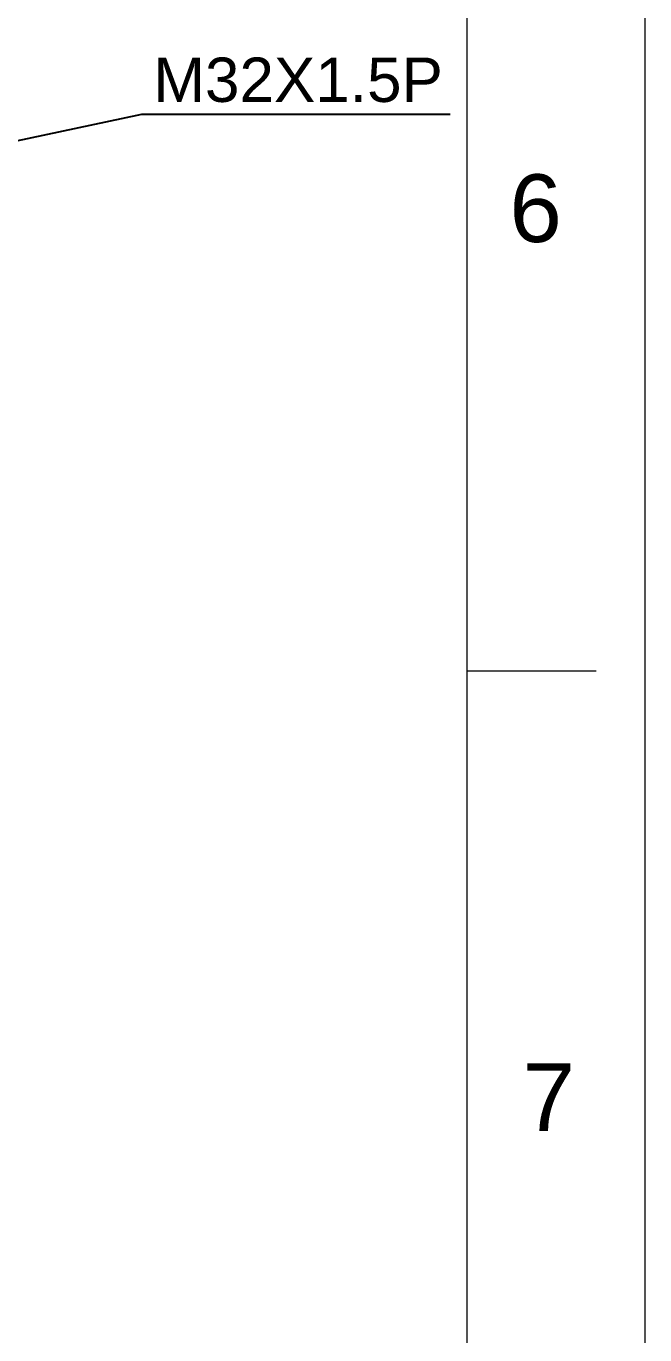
# Model space of a CAD drawing. Header units: millimetres. Extents: x 13295 to 13889, y -332 to 508.
# Drawn here: x 13819.6 to 13889.3, y -187 to -39.7 of the extents above; entities that cross this region are included whole.
import ezdxf

# ---------------------------------------------------------------- set-up
doc = ezdxf.new("R2010")
doc.units = ezdxf.units.MM
doc.layers.add('DIM_', color=5, linetype='Continuous', lineweight=9)
doc.layers.add('FORM', color=7, linetype='Continuous', lineweight=13)
doc.styles.get("Standard").update_dxf_attribs({"font": 'arial.ttf'})
doc.dimstyles.new('사본(2) STANDARD', dxfattribs={"dimscale": 0, "dimtxt": 4, "dimasz": 4, "dimexe": 1.25, "dimexo": 0.625, "dimgap": 1.5, "dimtad": 3, "dimtih": 1, "dimtoh": 1, "dimdec": 1, "dimzin": 9, "dimdsep": 46, "dimtxsty": 'Standard', "dimcen": 2.5, "dimclrd": 5, "dimclre": 5, "dimclrt": 5, "dimadec": 0, "dimazin": 0, "dimtfac": 1, "dimtdec": 1, "dimtmove": 0, "dimatfit": 3, "dimfxl": 1.25, "dimtfill": 1, "dimtolj": 1, "dimtzin": 0, "dimarcsym": 0})

msp = doc.modelspace()

# ---------------------------------------------------------------- linework, layer by layer
at = {"layer": 'FORM', "color": 7, "linetype": 'Continuous'}
for p, q in [((13889.26, 507.74), (13889.26, -332.26)), ((13869.25, -312.26), (13869.25, 487.74)), ((13869.25, -112.26), (13883.79, -112.26))]:
    msp.add_line(p, q, dxfattribs=at)

# ---------------------------------------------------------------- texts
at = {"layer": 'DIM_', "insert": (13850.21, -45.72), "char_height": 5, "attachment_point": 5}
msp.add_mtext('M32X1.5P', dxfattribs=at)
at = {"layer": 'FORM', "char_height": 7.62, "attachment_point": 5}
for s, insert in [('6', (13876.96, -60.2)), ('7', (13878.45, -160.27))]:
    msp.add_mtext_dynamic_manual_height_columns(s, width=50, gutter_width=12.5, heights=[0], dxfattribs=dict(at, insert=insert))

# ---------------------------------------------------------------- leaders
at = {"layer": 'DIM_'}
msp.add_leader([(13809.75, -54.41), (13832.61, -49.56), (13867.34, -49.56)], dimstyle='사본(2) STANDARD', override={"dimscale": 1, "dimtad": 0}, dxfattribs=at)

doc.saveas('drawing.dxf')
